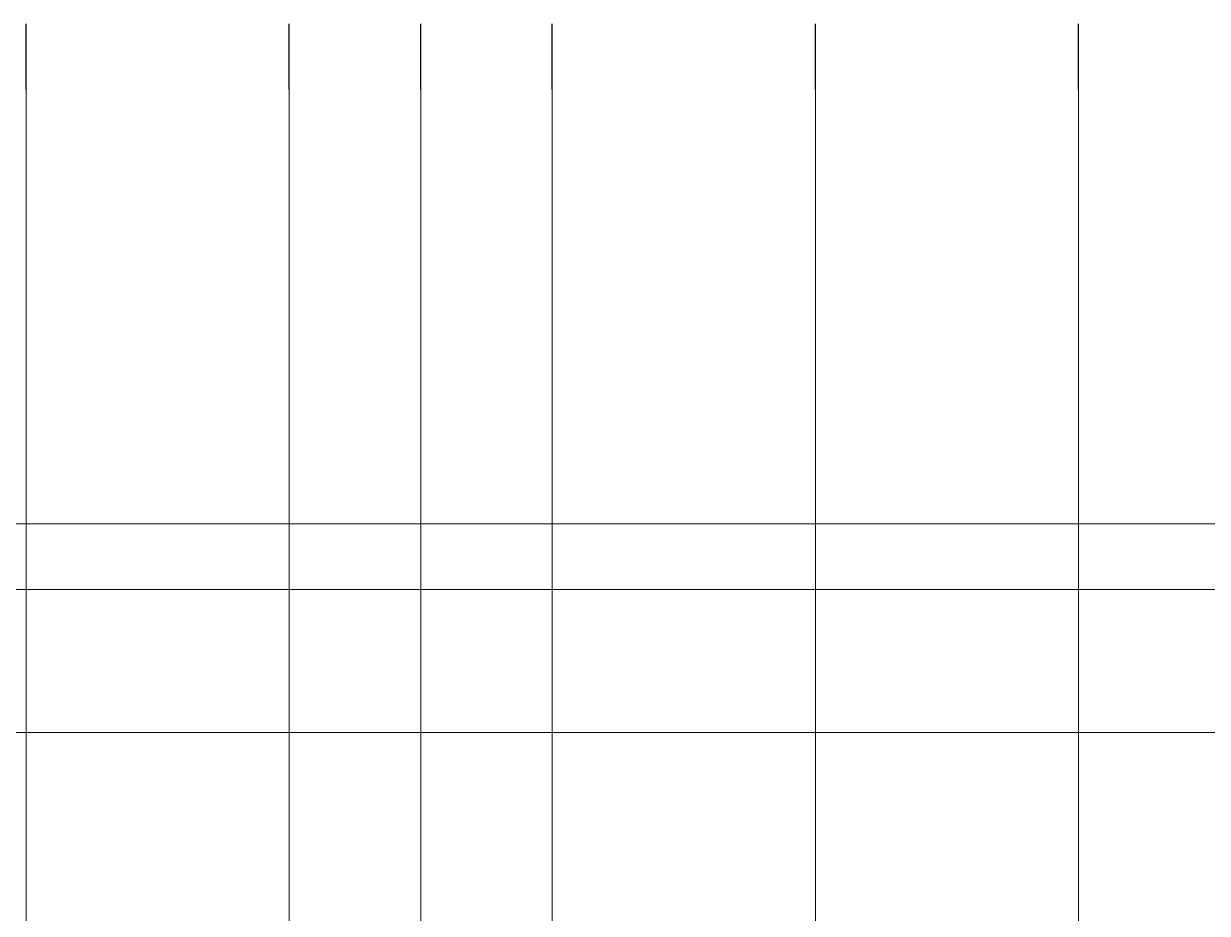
# Model space of a CAD drawing. Extents: x 692141 to 693595, y 1492301 to 1494225.
# Drawn here: x 692476.18 to 692512.18, y 1492403.87 to 1492430.91 of the extents above; entities that cross this region are included whole.
import ezdxf

# ---------------------------------------------------------------- set-up
doc = ezdxf.new("R2010")
doc.units = 0
doc.header["$MEASUREMENT"] = 0
doc.linetypes.add('Centre', pattern=[7937.5, 1587.5, -1190.625, 3968.75, -1190.625])
doc.linetypes.add('Grid Line', pattern=[5556.25, 3175, -793.75, 793.75, -793.75])
doc.layers.add('A-FLOR-LEVL', color=8, linetype='Grid Line', lineweight=5)
doc.layers.add('S-GRID', color=1, linetype='Continuous', lineweight=5)

msp = doc.modelspace()

# ---------------------------------------------------------------- linework, layer by layer
at = {"layer": 'A-FLOR-LEVL', "linetype": 'Centre'}
for p, q in [((692278.3, 1492415.713), (692547.786, 1492415.713)), ((692278.3, 1492413.713), (692547.786, 1492413.713)), ((692278.3, 1492409.363), (692560.613, 1492409.363))]:
    msp.add_line(p, q, dxfattribs=at)
at = {"layer": 'S-GRID', "lineweight": 25}
for p, q in [((692476.258, 1492428.913), (692476.258, 1492430.913)), ((692484.258, 1492428.913), (692484.258, 1492430.913)), ((692488.258, 1492428.913), (692488.258, 1492430.913)), ((692492.258, 1492428.913), (692492.258, 1492430.913)), ((692500.258, 1492428.913), (692500.258, 1492430.913)), ((692508.258, 1492428.913), (692508.258, 1492430.913))]:
    msp.add_line(p, q, dxfattribs=at)
at = {"layer": 'S-GRID', "linetype": 'Grid Line'}
for p, q in [((692476.258, 1492366.092), (692476.258, 1492428.913)), ((692484.258, 1492366.092), (692484.258, 1492428.913)), ((692488.258, 1492366.092), (692488.258, 1492428.913)), ((692492.258, 1492366.092), (692492.258, 1492428.913)), ((692500.258, 1492366.092), (692500.258, 1492428.913)), ((692508.258, 1492366.092), (692508.258, 1492428.913))]:
    msp.add_line(p, q, dxfattribs=at)

doc.saveas('drawing.dxf')
